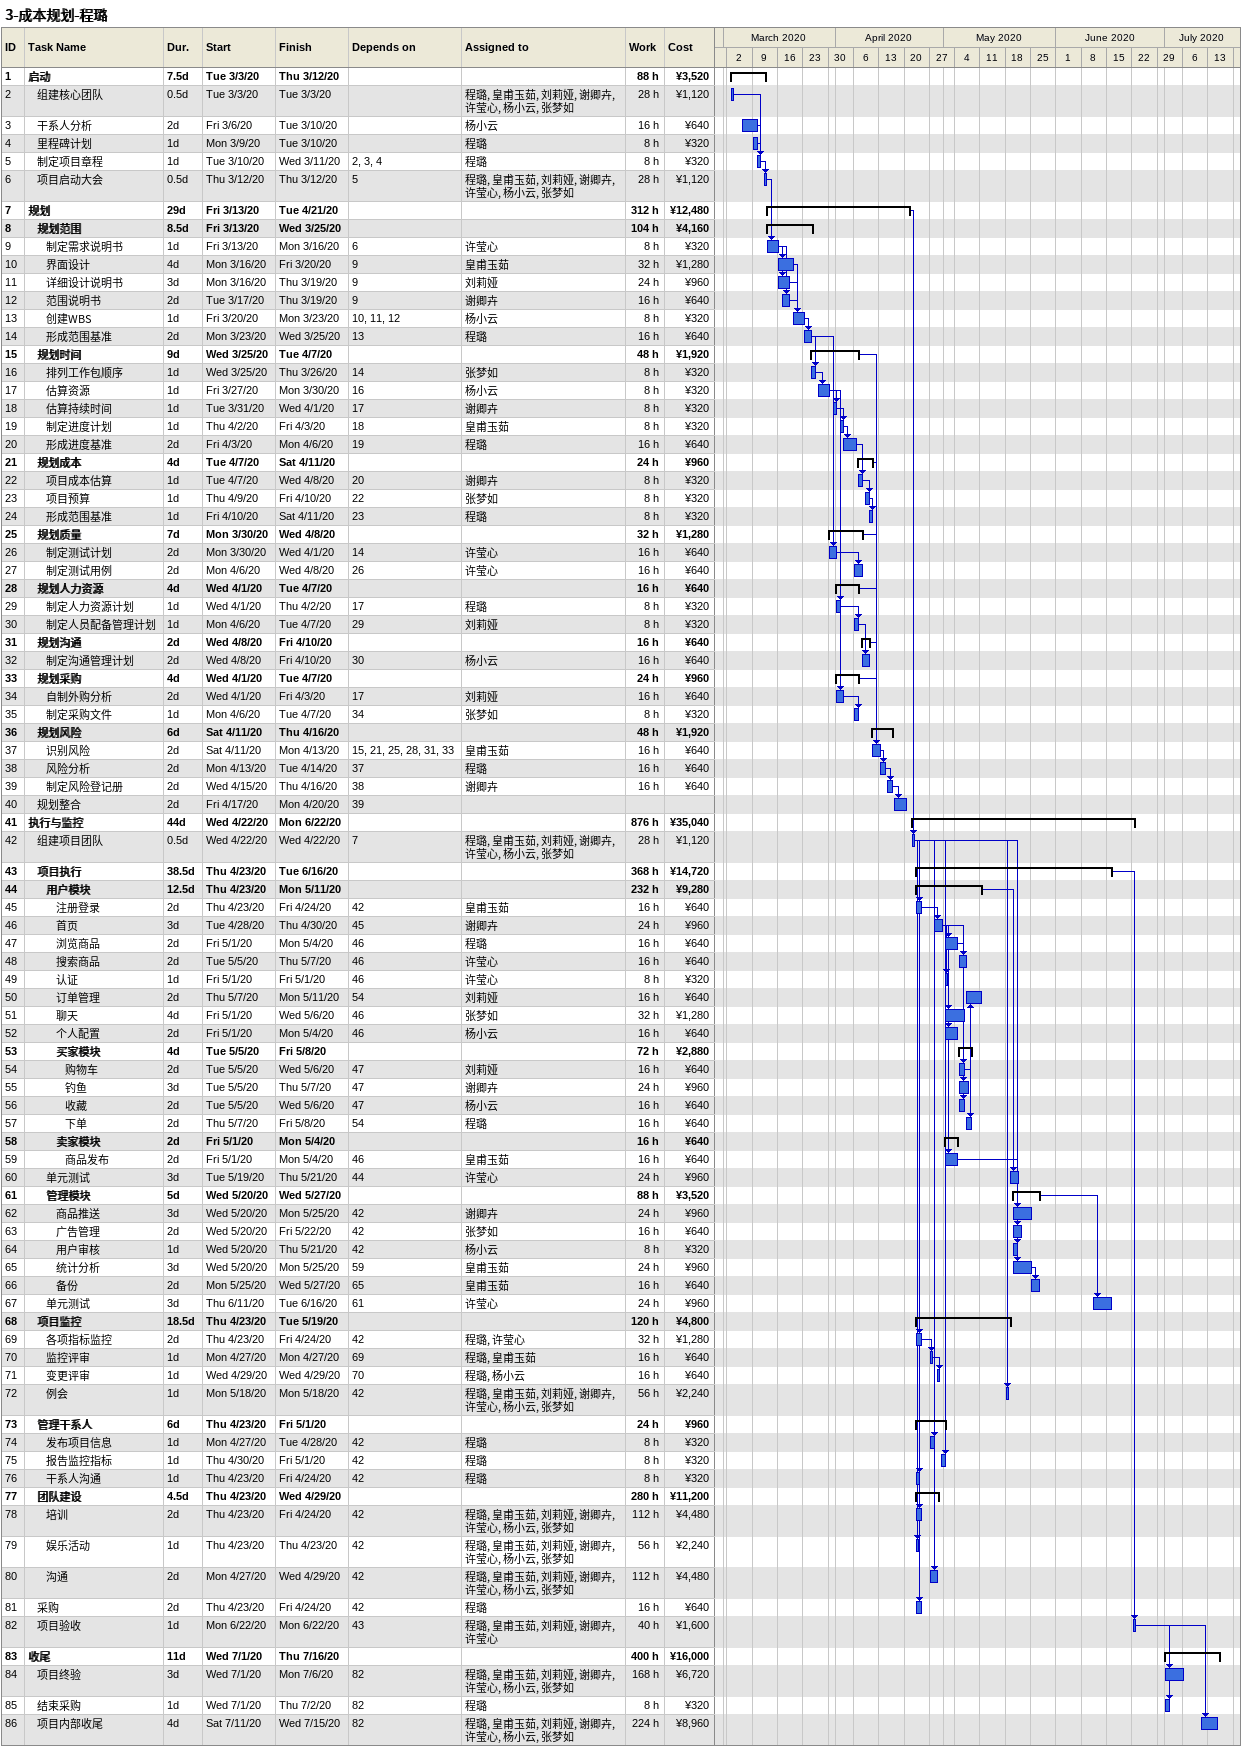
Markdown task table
3-成本规划-程璐

| ID | Level | Task | Duration | Start | Finish | Predecessors | Resources | Work (h) | Cost (¥) |
|---|---|---|---|---|---|---|---|---|---|
| 1 | 1 | **启动** | 7.5d | 2020-03-03 | 2020-03-12 |  |  | 88 | 3520 |
| 2 | 2 | 组建核心团队 | 0.5d | 2020-03-03 | 2020-03-03 |  | 程璐, 皇甫玉茹, 刘莉娅, 谢卿卉, 许莹心, 杨小云, 张梦如 | 28 | 1120 |
| 3 | 2 | 干系人分析 | 2d | 2020-03-06 | 2020-03-10 |  | 杨小云 | 16 | 640 |
| 4 | 2 | 里程碑计划 | 1d | 2020-03-09 | 2020-03-10 |  | 程璐 | 8 | 320 |
| 5 | 2 | 制定项目章程 | 1d | 2020-03-10 | 2020-03-11 | 2, 3, 4 | 程璐 | 8 | 320 |
| 6 | 2 | 项目启动大会 | 0.5d | 2020-03-12 | 2020-03-12 | 5 | 程璐, 皇甫玉茹, 刘莉娅, 谢卿卉, 许莹心, 杨小云, 张梦如 | 28 | 1120 |
| 7 | 1 | **规划** | 29d | 2020-03-13 | 2020-04-21 |  |  | 312 | 12480 |
| 8 | 2 | **规划范围** | 8.5d | 2020-03-13 | 2020-03-25 |  |  | 104 | 4160 |
| 9 | 3 | 制定需求说明书 | 1d | 2020-03-13 | 2020-03-16 | 6 | 许莹心 | 8 | 320 |
| 10 | 3 | 界面设计 | 4d | 2020-03-16 | 2020-03-20 | 9 | 皇甫玉茹 | 32 | 1280 |
| 11 | 3 | 详细设计说明书 | 3d | 2020-03-16 | 2020-03-19 | 9 | 刘莉娅 | 24 | 960 |
| 12 | 3 | 范围说明书 | 2d | 2020-03-17 | 2020-03-19 | 9 | 谢卿卉 | 16 | 640 |
| 13 | 3 | 创建WBS | 1d | 2020-03-20 | 2020-03-23 | 10, 11, 12 | 杨小云 | 8 | 320 |
| 14 | 3 | 形成范围基准 | 2d | 2020-03-23 | 2020-03-25 | 13 | 程璐 | 16 | 640 |
| 15 | 2 | **规划时间** | 9d | 2020-03-25 | 2020-04-07 |  |  | 48 | 1920 |
| 16 | 3 | 排列工作包顺序 | 1d | 2020-03-25 | 2020-03-26 | 14 | 张梦如 | 8 | 320 |
| 17 | 3 | 估算资源 | 1d | 2020-03-27 | 2020-03-30 | 16 | 杨小云 | 8 | 320 |
| 18 | 3 | 估算持续时间 | 1d | 2020-03-31 | 2020-04-01 | 17 | 谢卿卉 | 8 | 320 |
| 19 | 3 | 制定进度计划 | 1d | 2020-04-02 | 2020-04-03 | 18 | 皇甫玉茹 | 8 | 320 |
| 20 | 3 | 形成进度基准 | 2d | 2020-04-03 | 2020-04-06 | 19 | 程璐 | 16 | 640 |
| 21 | 2 | **规划成本** | 4d | 2020-04-07 | 2020-04-11 |  |  | 24 | 960 |
| 22 | 3 | 项目成本估算 | 1d | 2020-04-07 | 2020-04-08 | 20 | 谢卿卉 | 8 | 320 |
| 23 | 3 | 项目预算 | 1d | 2020-04-09 | 2020-04-10 | 22 | 张梦如 | 8 | 320 |
| 24 | 3 | 形成范围基准 | 1d | 2020-04-10 | 2020-04-11 | 23 | 程璐 | 8 | 320 |
| 25 | 2 | **规划质量** | 7d | 2020-03-30 | 2020-04-08 |  |  | 32 | 1280 |
| 26 | 3 | 制定测试计划 | 2d | 2020-03-30 | 2020-04-01 | 14 | 许莹心 | 16 | 640 |
| 27 | 3 | 制定测试用例 | 2d | 2020-04-06 | 2020-04-08 | 26 | 许莹心 | 16 | 640 |
| 28 | 2 | **规划人力资源** | 4d | 2020-04-01 | 2020-04-07 |  |  | 16 | 640 |
| 29 | 3 | 制定人力资源计划 | 1d | 2020-04-01 | 2020-04-02 | 17 | 程璐 | 8 | 320 |
| 30 | 3 | 制定人员配备管理计划 | 1d | 2020-04-06 | 2020-04-07 | 29 | 刘莉娅 | 8 | 320 |
| 31 | 2 | **规划沟通** | 2d | 2020-04-08 | 2020-04-10 |  |  | 16 | 640 |
| 32 | 3 | 制定沟通管理计划 | 2d | 2020-04-08 | 2020-04-10 | 30 | 杨小云 | 16 | 640 |
| 33 | 2 | **规划采购** | 4d | 2020-04-01 | 2020-04-07 |  |  | 24 | 960 |
| 34 | 3 | 自制外购分析 | 2d | 2020-04-01 | 2020-04-03 | 17 | 刘莉娅 | 16 | 640 |
| 35 | 3 | 制定采购文件 | 1d | 2020-04-06 | 2020-04-07 | 34 | 张梦如 | 8 | 320 |
| 36 | 2 | **规划风险** | 6d | 2020-04-11 | 2020-04-16 |  |  | 48 | 1920 |
| 37 | 3 | 识别风险 | 2d | 2020-04-11 | 2020-04-13 | 15, 21, 25, 28, 31, 33 | 皇甫玉茹 | 16 | 640 |
| 38 | 3 | 风险分析 | 2d | 2020-04-13 | 2020-04-14 | 37 | 程璐 | 16 | 640 |
| 39 | 3 | 制定风险登记册 | 2d | 2020-04-15 | 2020-04-16 | 38 | 谢卿卉 | 16 | 640 |
| 40 | 2 | 规划整合 | 2d | 2020-04-17 | 2020-04-20 | 39 |  |  |  |
| 41 | 1 | **执行与监控** | 44d | 2020-04-22 | 2020-06-22 |  |  | 876 | 35040 |
| 42 | 2 | 组建项目团队 | 0.5d | 2020-04-22 | 2020-04-22 | 7 | 程璐, 皇甫玉茹, 刘莉娅, 谢卿卉, 许莹心, 杨小云, 张梦如 | 28 | 1120 |
| 43 | 2 | **项目执行** | 38.5d | 2020-04-23 | 2020-06-16 |  |  | 368 | 14720 |
| 44 | 3 | **用户模块** | 12.5d | 2020-04-23 | 2020-05-11 |  |  | 232 | 9280 |
| 45 | 4 | 注册登录 | 2d | 2020-04-23 | 2020-04-24 | 42 | 皇甫玉茹 | 16 | 640 |
| 46 | 4 | 首页 | 3d | 2020-04-28 | 2020-04-30 | 45 | 谢卿卉 | 24 | 960 |
| 47 | 4 | 浏览商品 | 2d | 2020-05-01 | 2020-05-04 | 46 | 程璐 | 16 | 640 |
| 48 | 4 | 搜索商品 | 2d | 2020-05-05 | 2020-05-07 | 46 | 许莹心 | 16 | 640 |
| 49 | 4 | 认证 | 1d | 2020-05-01 | 2020-05-01 | 46 | 许莹心 | 8 | 320 |
| 50 | 4 | 订单管理 | 2d | 2020-05-07 | 2020-05-11 | 54 | 刘莉娅 | 16 | 640 |
| 51 | 4 | 聊天 | 4d | 2020-05-01 | 2020-05-06 | 46 | 张梦如 | 32 | 1280 |
| 52 | 4 | 个人配置 | 2d | 2020-05-01 | 2020-05-04 | 46 | 杨小云 | 16 | 640 |
| 53 | 4 | **买家模块** | 4d | 2020-05-05 | 2020-05-08 |  |  | 72 | 2880 |
| 54 | 5 | 购物车 | 2d | 2020-05-05 | 2020-05-06 | 47 | 刘莉娅 | 16 | 640 |
| 55 | 5 | 钓鱼 | 3d | 2020-05-05 | 2020-05-07 | 47 | 谢卿卉 | 24 | 960 |
| 56 | 5 | 收藏 | 2d | 2020-05-05 | 2020-05-06 | 47 | 杨小云 | 16 | 640 |
| 57 | 5 | 下单 | 2d | 2020-05-07 | 2020-05-08 | 54 | 程璐 | 16 | 640 |
| 58 | 4 | **卖家模块** | 2d | 2020-05-01 | 2020-05-04 |  |  | 16 | 640 |
| 59 | 5 | 商品发布 | 2d | 2020-05-01 | 2020-05-04 | 46 | 皇甫玉茹 | 16 | 640 |
| 60 | 3 | 单元测试 | 3d | 2020-05-19 | 2020-05-21 | 44 | 许莹心 | 24 | 960 |
| 61 | 3 | **管理模块** | 5d | 2020-05-20 | 2020-05-27 |  |  | 88 | 3520 |
| 62 | 4 | 商品推送 | 3d | 2020-05-20 | 2020-05-25 | 42 | 谢卿卉 | 24 | 960 |
| 63 | 4 | 广告管理 | 2d | 2020-05-20 | 2020-05-22 | 42 | 张梦如 | 16 | 640 |
| 64 | 4 | 用户审核 | 1d | 2020-05-20 | 2020-05-21 | 42 | 杨小云 | 8 | 320 |
| 65 | 4 | 统计分析 | 3d | 2020-05-20 | 2020-05-25 | 59 | 皇甫玉茹 | 24 | 960 |
| 66 | 4 | 备份 | 2d | 2020-05-25 | 2020-05-27 | 65 | 皇甫玉茹 | 16 | 640 |
| 67 | 3 | 单元测试 | 3d | 2020-06-11 | 2020-06-16 | 61 | 许莹心 | 24 | 960 |
| 68 | 2 | **项目监控** | 18.5d | 2020-04-23 | 2020-05-19 |  |  | 120 | 4800 |
| 69 | 3 | 各项指标监控 | 2d | 2020-04-23 | 2020-04-24 | 42 | 程璐, 许莹心 | 32 | 1280 |
| 70 | 3 | 监控评审 | 1d | 2020-04-27 | 2020-04-27 | 69 | 程璐, 皇甫玉茹 | 16 | 640 |
| 71 | 3 | 变更评审 | 1d | 2020-04-29 | 2020-04-29 | 70 | 程璐, 杨小云 | 16 | 640 |
| 72 | 3 | 例会 | 1d | 2020-05-18 | 2020-05-18 | 42 | 程璐, 皇甫玉茹, 刘莉娅, 谢卿卉, 许莹心, 杨小云, 张梦如 | 56 | 2240 |
| 73 | 2 | **管理干系人** | 6d | 2020-04-23 | 2020-05-01 |  |  | 24 | 960 |
| 74 | 3 | 发布项目信息 | 1d | 2020-04-27 | 2020-04-28 | 42 | 程璐 | 8 | 320 |
| 75 | 3 | 报告监控指标 | 1d | 2020-04-30 | 2020-05-01 | 42 | 程璐 | 8 | 320 |
| 76 | 3 | 干系人沟通 | 1d | 2020-04-23 | 2020-04-24 | 42 | 程璐 | 8 | 320 |
| 77 | 2 | **团队建设** | 4.5d | 2020-04-23 | 2020-04-29 |  |  | 280 | 11200 |
| 78 | 3 | 培训 | 2d | 2020-04-23 | 2020-04-24 | 42 | 程璐, 皇甫玉茹, 刘莉娅, 谢卿卉, 许莹心, 杨小云, 张梦如 | 112 | 4480 |
| 79 | 3 | 娱乐活动 | 1d | 2020-04-23 | 2020-04-23 | 42 | 程璐, 皇甫玉茹, 刘莉娅, 谢卿卉, 许莹心, 杨小云, 张梦如 | 56 | 2240 |
| 80 | 3 | 沟通 | 2d | 2020-04-27 | 2020-04-29 | 42 | 程璐, 皇甫玉茹, 刘莉娅, 谢卿卉, 许莹心, 杨小云, 张梦如 | 112 | 4480 |
| 81 | 2 | 采购 | 2d | 2020-04-23 | 2020-04-24 | 42 | 程璐 | 16 | 640 |
| 82 | 2 | 项目验收 | 1d | 2020-06-22 | 2020-06-22 | 43 | 程璐, 皇甫玉茹, 刘莉娅, 谢卿卉, 许莹心 | 40 | 1600 |
| 83 | 1 | **收尾** | 11d | 2020-07-01 | 2020-07-16 |  |  | 400 | 16000 |
| 84 | 2 | 项目终验 | 3d | 2020-07-01 | 2020-07-06 | 82 | 程璐, 皇甫玉茹, 刘莉娅, 谢卿卉, 许莹心, 杨小云, 张梦如 | 168 | 6720 |
| 85 | 2 | 结束采购 | 1d | 2020-07-01 | 2020-07-02 | 82 | 程璐 | 8 | 320 |
| 86 | 2 | 项目内部收尾 | 4d | 2020-07-11 | 2020-07-15 | 82 | 程璐, 皇甫玉茹, 刘莉娅, 谢卿卉, 许莹心, 杨小云, 张梦如 | 224 | 8960 |
